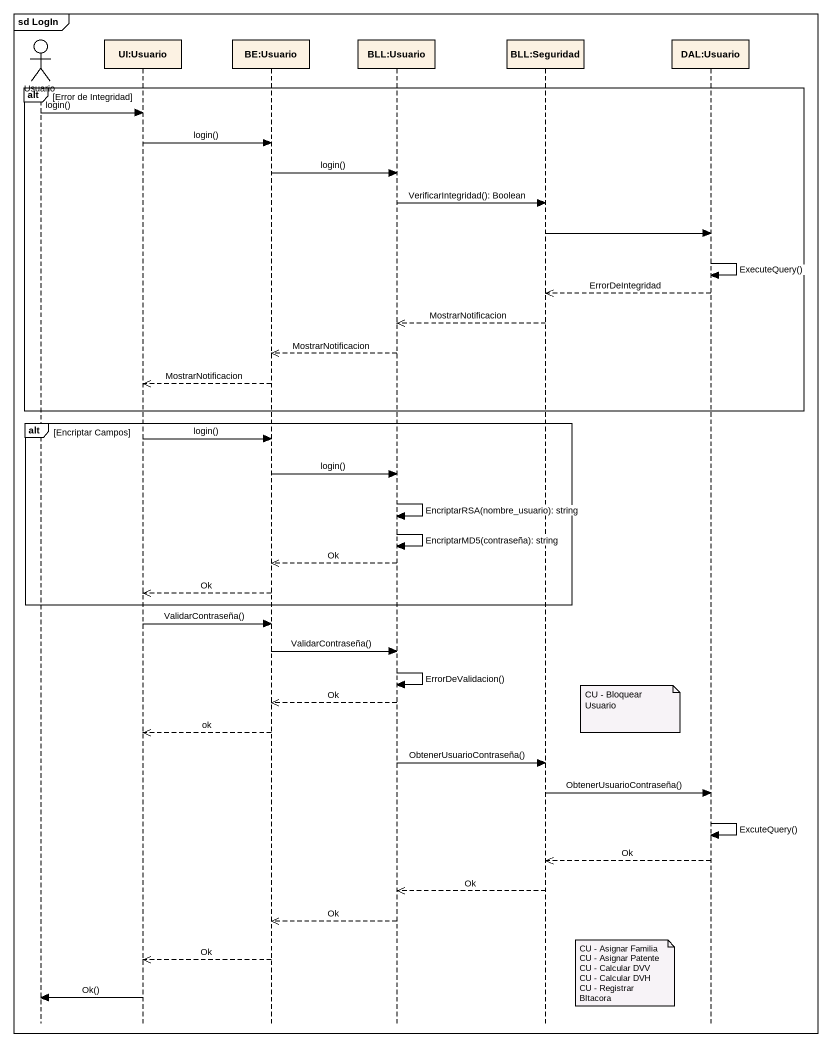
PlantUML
@startuml
mainframe sd LogIn
hide footbox
actor Usuario
participant "UI:Usuario" as UI_Usuario
participant "BE:Usuario" as BE_Usuario
participant "BLL:Usuario" as BLL_Usuario
participant "BLL:Seguridad" as BLL_Seguridad
participant "DAL:Usuario" as DAL_Usuario

alt Error de Integridad
  Usuario -> UI_Usuario : login()
  UI_Usuario -> BE_Usuario : login()
  BE_Usuario -> BLL_Usuario : login()
  BLL_Usuario -> BLL_Seguridad : VerificarIntegridad(): Boolean
  BLL_Seguridad -> DAL_Usuario
  DAL_Usuario -> DAL_Usuario : ExecuteQuery()
  DAL_Usuario -->> BLL_Seguridad : ErrorDeIntegridad
  BLL_Seguridad -->> BLL_Usuario : MostrarNotificacion
  BLL_Usuario -->> BE_Usuario : MostrarNotificacion
  BE_Usuario -->> UI_Usuario : MostrarNotificacion
end
alt Encriptar Campos
  UI_Usuario -> BE_Usuario : login()
  BE_Usuario -> BLL_Usuario : login()
  BLL_Usuario -> BLL_Usuario : EncriptarRSA(nombre_usuario): string
  BLL_Usuario -> BLL_Usuario : EncriptarMD5(contraseña): string
  BLL_Usuario -->> BE_Usuario : Ok
  BE_Usuario -->> UI_Usuario : Ok
end
UI_Usuario -> BE_Usuario : ValidarContraseña()
BE_Usuario -> BLL_Usuario : ValidarContraseña()
BLL_Usuario -> BLL_Usuario : ErrorDeValidacion()
BLL_Usuario -->> BE_Usuario : Ok
note left of DAL_Usuario : CU - Bloquear Usuario
BE_Usuario -->> UI_Usuario : ok
BLL_Usuario -> BLL_Seguridad : ObtenerUsuarioContraseña()
BLL_Seguridad -> DAL_Usuario : ObtenerUsuarioContraseña()
DAL_Usuario -> DAL_Usuario : ExcuteQuery()
DAL_Usuario -->> BLL_Seguridad : Ok
BLL_Seguridad -->> BLL_Usuario : Ok
BLL_Usuario -->> BE_Usuario : Ok
BE_Usuario -->> UI_Usuario : Ok
note right of BLL_Seguridad
  CU - Asignar Familia
  CU - Asignar Patente
  CU - Calcular DVV
  CU - Calcular DVH
  CU - Registrar BItacora
end note
UI_Usuario -> Usuario : Ok()
@enduml
